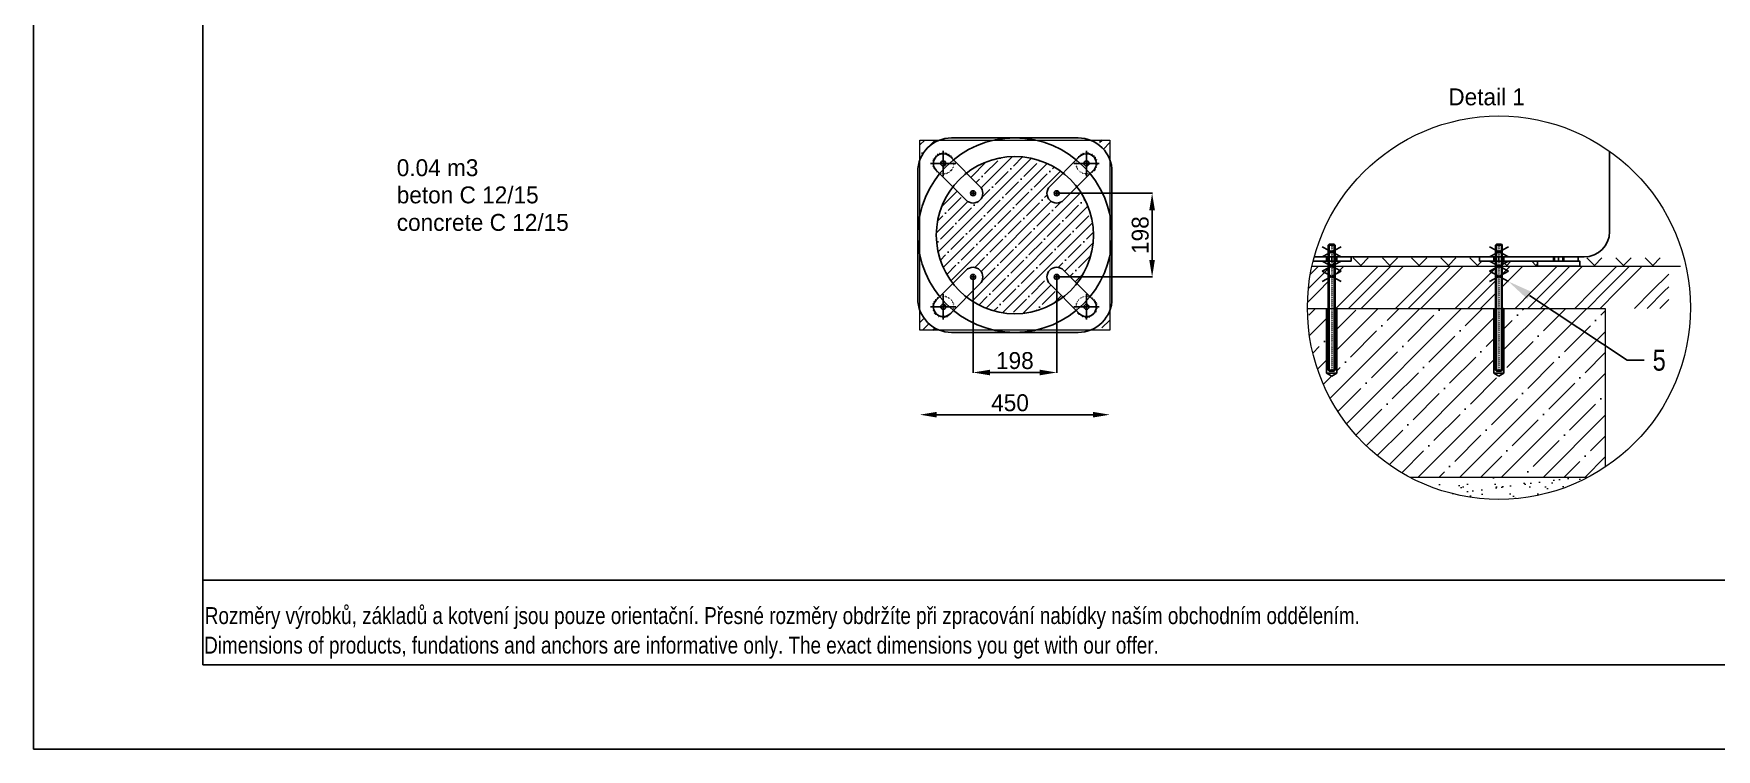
# Model space of a CAD drawing. Header units: millimetres. Extents: x 5064 to 11205, y 3085 to 7285.
# Drawn here: x 5064 to 9049, y 3085 to 4778 of the extents above; entities that cross this region are included whole.
import ezdxf
from ezdxf import colors
from ezdxf.entities.mleader import LeaderData, LeaderLine
from ezdxf.lldxf.tags import DXFTag
from ezdxf.math import Vec2, Vec3

# ---------------------------------------------------------------- set-up
doc = ezdxf.new("R2010")
doc.units = ezdxf.units.MM
doc.header["$LTSCALE"] = 0.3
for name, pattern in [('ACAD_ISO07W100', [3.5, 0.5, -3]), ('DashDot', [15, 9, -3, 0, -3]), ('INCONTINUOUS', [200000.001, 200000, -0.001])]:
    doc.linetypes.add(name, pattern=pattern)
for name, color, linetype in [('KOTY', 3, 'INCONTINUOUS'), ('KOV', 8, 'Continuous'), ('OBRYSOVA', 7, 'Continuous'), ('OSY', 7, 'Continuous'), ('POSTAVY ATD', 8, 'Continuous')]:
    doc.layers.add(name, color=color, linetype=linetype)
doc.layers.add('Nekreslit', color=6, linetype='Continuous', plot=False)
doc.layers.add('SRAFY', color=251, linetype='Continuous', lineweight=13)
doc.styles.add('SEACAD_Arial', font='arial.ttf', dxfattribs={"width": 0.8})
tags = doc.linetypes.add('CENTER2', pattern=[28.575, 19.05, -3.175, 3.175, -3.175]).pattern_tags.tags
tags[10:11] = [DXFTag(74, 4), DXFTag(75, 0), DXFTag(340, '0'), DXFTag(46, 0.0), DXFTag(50, 0.0), DXFTag(44, 0.0), DXFTag(45, 0.0)]
tags[8:9] = [DXFTag(74, 4), DXFTag(75, 0), DXFTag(340, '0'), DXFTag(46, 0.0), DXFTag(50, 0.0), DXFTag(44, 0.0), DXFTag(45, 0.0)]
tags[6:7] = [DXFTag(74, 4), DXFTag(75, 0), DXFTag(340, '0'), DXFTag(46, 0.0), DXFTag(50, 0.0), DXFTag(44, 0.0), DXFTag(45, 0.0)]
tags[4:5] = [DXFTag(74, 4), DXFTag(75, 0), DXFTag(340, '0'), DXFTag(46, 0.0), DXFTag(50, 0.0), DXFTag(44, 0.0), DXFTag(45, 0.0)]
tags = doc.linetypes.add('HIDDEN2', pattern=[4.7625, 3.175, -1.5875]).pattern_tags.tags
tags[6:7] = [DXFTag(74, 4), DXFTag(75, 0), DXFTag(340, '0'), DXFTag(46, 0.0), DXFTag(50, 0.0), DXFTag(44, 0.0), DXFTag(45, 0.0)]
tags[4:5] = [DXFTag(74, 4), DXFTag(75, 0), DXFTag(340, '0'), DXFTag(46, 0.0), DXFTag(50, 0.0), DXFTag(44, 0.0), DXFTag(45, 0.0)]
doc.dimstyles.new('PROFI_CSN', dxfattribs={"dimscale": 0, "dimtxt": 3.5, "dimasz": 3, "dimexe": 1, "dimexo": 0, "dimgap": 1.5, "dimtad": 1, "dimlfac": -1, "dimdsep": 46, "dimtxsty": 'Standard', "dimcen": 0, "dimdle": 1, "dimclrd": 256, "dimclre": 256, "dimclrt": 256, "dimadec": 0, "dimazin": 0, "dimtfac": 0.6, "dimtmove": 0, "dimatfit": 1, "dimfxl": 1, "dimtolj": 1, "dimarcsym": 0})

# ---------------------------------------------------------------- blocks, each defined once
blk = doc.blocks.new('*U165')
at = {"layer": 'OSY', "color": 0, "transparency": 16777216}
for p, q in [((-6.2, 0), (-1.2, 0)), ((0, 1.2), (0, 6.1)), ((1.2, 0), (6.3, 0)), ((0, -6.1), (0, -1.2))]:
    blk.add_line(p, q, dxfattribs=at)
at = {"layer": 'OSY', "color": 0, "linetype": 'Continuous', "transparency": 16777216}
for p, q in [((-0.6, 0), (0.6, 0)), ((0, -0.6), (0, 0.6))]:
    blk.add_line(p, q, dxfattribs=at)
blk = doc.blocks.new('*U166')
at = {"layer": 'OSY', "color": 0, "transparency": 16777216}
for p, q in [((-6.3, 0), (-1.2, 0)), ((0, 1.2), (0, 6.1)), ((1.2, 0), (6.2, 0)), ((0, -6.1), (0, -1.2))]:
    blk.add_line(p, q, dxfattribs=at)
at = {"layer": 'OSY', "color": 0, "linetype": 'Continuous', "transparency": 16777216}
for p, q in [((-0.6, 0), (0.6, 0)), ((0, -0.6), (0, 0.6))]:
    blk.add_line(p, q, dxfattribs=at)
blk = doc.blocks.new('*U167')
at = {"layer": 'OSY', "color": 0, "transparency": 16777216}
for p, q in [((-6.2, 0), (-1.2, 0)), ((0, 1.2), (0, 6.1)), ((1.2, 0), (6.3, 0)), ((0, -6.1), (0, -1.2))]:
    blk.add_line(p, q, dxfattribs=at)
at = {"layer": 'OSY', "color": 0, "linetype": 'Continuous', "transparency": 16777216}
for p, q in [((-0.6, 0), (0.6, 0)), ((0, -0.6), (0, 0.6))]:
    blk.add_line(p, q, dxfattribs=at)
blk = doc.blocks.new('*U168')
at = {"layer": 'OSY', "color": 0, "transparency": 16777216}
for p, q in [((-6.3, 0), (-1.2, 0)), ((0, 1.2), (0, 6.1)), ((1.2, 0), (6.2, 0)), ((0, -6.1), (0, -1.2))]:
    blk.add_line(p, q, dxfattribs=at)
at = {"layer": 'OSY', "color": 0, "linetype": 'Continuous', "transparency": 16777216}
for p, q in [((-0.6, 0), (0.6, 0)), ((0, -0.6), (0, 0.6))]:
    blk.add_line(p, q, dxfattribs=at)
blk = doc.blocks.new('*D179')
at = {"layer": 'Defpoints', "color": 0, "transparency": 16777216}
for p in [(7289.1, 4202.7), (7487.1, 4202.7), (7487.1, 3976.7)]:
    blk.add_point(p, dxfattribs=at)
at = {"layer": 'KOTY', "color": 9, "lineweight": -2, "transparency": 16777216}
for p, q in [((7289.1, 4202.7), (7289.1, 3975.7)), ((7487.1, 4202.7), (7487.1, 3975.7))]:
    blk.add_line(p, q, dxfattribs=at)
at = {"layer": 'KOTY', "color": 7, "lineweight": -2, "transparency": 16777216}
blk.add_line((7329.1, 3976.7), (7447.1, 3976.7), dxfattribs=at)
at = {"layer": 'KOTY', "color": 7, "transparency": 16777216}
for points in [[(7329.1, 3983.3), (7329.1, 3970), (7289.1, 3976.7)], [(7447.1, 3983.3), (7447.1, 3970), (7487.1, 3976.7)]]:
    blk.add_solid(points, dxfattribs=at)
at = {"layer": 'KOTY', "color": 7, "lineweight": 15, "transparency": 16777216, "insert": (7388.1, 4004.7), "char_height": 40, "attachment_point": 5}
blk.add_mtext('\\A1;198', dxfattribs=at)
blk = doc.blocks.new('*D180')
at = {"layer": 'Defpoints', "color": 0, "transparency": 16777216}
for p in [(7487.1, 4400.7), (7487.1, 4202.7), (7713.1, 4202.7)]:
    blk.add_point(p, dxfattribs=at)
at = {"layer": 'KOTY', "color": 9, "lineweight": -2, "transparency": 16777216}
for p, q in [((7487.1, 4400.7), (7714.1, 4400.7)), ((7487.1, 4202.7), (7714.1, 4202.7))]:
    blk.add_line(p, q, dxfattribs=at)
at = {"layer": 'KOTY', "color": 7, "lineweight": -2, "transparency": 16777216}
blk.add_line((7713.1, 4360.7), (7713.1, 4242.7), dxfattribs=at)
at = {"layer": 'KOTY', "color": 7, "transparency": 16777216}
for points in [[(7706.4, 4360.7), (7719.7, 4360.7), (7713.1, 4400.7)], [(7706.4, 4242.7), (7719.7, 4242.7), (7713.1, 4202.7)]]:
    blk.add_solid(points, dxfattribs=at)
at = {"layer": 'KOTY', "color": 7, "lineweight": 15, "transparency": 16777216, "insert": (7685.1, 4301.7), "char_height": 40, "attachment_point": 5, "rotation": 90}
blk.add_mtext('\\A1;198', dxfattribs=at)
blk = doc.blocks.new('*D181')
at = {"layer": 'Defpoints', "color": 0, "transparency": 16777216}
for p in [(7163.1, 4076.7), (7613.1, 4076.7), (7613.1, 3876.9)]:
    blk.add_point(p, dxfattribs=at)
at = {"layer": 'KOTY', "color": 7, "lineweight": -2, "transparency": 16777216}
blk.add_line((7203.1, 3876.9), (7573.1, 3876.9), dxfattribs=at)
at = {"layer": 'KOTY', "color": 7, "transparency": 16777216}
for points in [[(7203.1, 3883.6), (7203.1, 3870.2), (7163.1, 3876.9)], [(7573.1, 3883.6), (7573.1, 3870.2), (7613.1, 3876.9)]]:
    blk.add_solid(points, dxfattribs=at)
at = {"layer": 'KOTY', "color": 7, "lineweight": 15, "transparency": 16777216, "insert": (7376.6, 3904.9), "char_height": 40, "attachment_point": 5}
blk.add_mtext('\\A1;450', dxfattribs=at)
blk = doc.blocks.new('*U188')
at = {"color": 0, "linetype": 'CENTER2', "transparency": 16777216}
blk.add_line((0, 5.12), (0, -5.12), dxfattribs=at)
blk = doc.blocks.new('*U187')
at = {"color": 0, "linetype": 'CENTER2', "transparency": 16777216}
blk.add_line((0, 5.12), (0, -5.12), dxfattribs=at)
blk = doc.blocks.new('*U189')
at = {"color": 0, "linetype": 'CENTER2', "transparency": 16777216}
blk.add_line((0, 5.12), (0, -5.12), dxfattribs=at)

msp = doc.modelspace()

# ---------------------------------------------------------------- hatches: boundary and pattern name
at = {"true_color": 0xc7c8ca, "transparency": 33554508}
h = msp.add_hatch(dxfattribs=at)
h.set_pattern_fill('ANSI35', color=9, scale=5.5)
h.set_pattern_definition([(45, (327.652, 1.132), (-24.6957, 24.6957), []), (45, (352.348, 1.132), (-24.6957, 24.6957), [43.65625, -8.73125, 0, -8.73125])])
h.paths.add_polyline_path([(7210.2, 4526.7), (7163.1, 4526.7), (7163.1, 4479.5, -0.218363)])
h.paths.add_polyline_path([(7613.1, 4479.5), (7613.1, 4526.7), (7565.9, 4526.7, -0.218363)])
h.paths.add_polyline_path([(7305.3, 4384.4, -0.414214), (7272.8, 4384.4), (7241.3, 4415.9, 0.16688), (7202.1, 4301.7, 0.16688), (7241.3, 4187.4), (7272.8, 4218.9, -0.414214), (7305.3, 4218.9, -0.414214), (7305.3, 4186.4), (7273.8, 4154.9, 0.343321), (7502.3, 4154.9), (7470.8, 4186.4, -0.414214), (7470.8, 4218.9, -0.414214), (7503.3, 4218.9), (7534.8, 4187.4, 0.16688), (7574.1, 4301.7, 0.16688), (7534.8, 4415.9), (7503.3, 4384.4, -0.414214), (7470.8, 4384.4, -0.414214), (7470.8, 4416.9), (7502.3, 4448.4, 0.343321), (7273.8, 4448.4), (7305.3, 4416.9, -0.414214)])
h.paths.add_polyline_path([(7163.1, 4123.8), (7163.1, 4076.7), (7210.2, 4076.7, -0.218363)])
h.paths.add_polyline_path([(7613.1, 4123.8, -0.218363), (7565.9, 4076.7), (7613.1, 4076.7)])
h = msp.add_hatch(dxfattribs=at)
h.set_pattern_fill('ANSI35', color=9, scale=11)
h.set_pattern_definition([(45, (3824.24, -6717.04), (-49.3914, 49.3914), []), (45, (3873.634, -6717.04), (-49.3914, 49.3914), [87.3125, -17.4625, 0, -17.4625])])
h.paths.add_polyline_path([(8522.4, 4128.1), (8546.4, 4128.1), (8546.4, 3975.1), (8534.4, 3968.2), (8522.4, 3975.1)])
h.paths.add_polyline_path([(8126.4, 4128.1), (8150.4, 4128.1), (8150.4, 3975.1), (8138.4, 3968.2), (8126.4, 3975.1)])
edge = h.paths.add_edge_path()
edge.add_arc((8534.4, 4130.1), 453.5, 180.2445, 242.4159)
edge.add_line((8324.4, 3728.2), (8786.4, 3728.2))
edge.add_line((8786.4, 3728.2), (8786.4, 4128.2))
edge.add_line((8786.4, 4128.2), (8080.9, 4128.2))
at = {"layer": 'SRAFY'}
h = msp.add_hatch(dxfattribs=at)
h.set_pattern_fill('GOST_GROUND', color=256, scale=10)
h.set_pattern_definition([(45, (-19529.71, -7144.97), (141.42136, 0), [200]), (45, (-19499.71, -7144.97), (141.42136, 0), [200]), (45, (-19469.71, -7144.97), (141.42136, 0), [200])])
edge = h.paths.add_edge_path()
edge.add_line((8146.4, 4228.1), (8146.4, 4128.1))
edge.add_line((8146.4, 4128.1), (8130.4, 4128.1))
edge.add_line((8130.4, 4128.1), (8130.4, 4228.1))
edge.add_line((8130.4, 4228.1), (8091.7, 4228.1))
edge.add_arc((8534.4, 4130.1), 453.5, 167.5196, 180.2527)
edge.add_line((8080.9, 4128.1), (8936.4, 4128.1))
edge.add_line((8936.4, 4128.1), (8936.4, 4228.1))
edge.add_line((8936.4, 4228.1), (8542.4, 4228.1))
edge.add_line((8542.4, 4228.1), (8542.4, 4128.1))
edge.add_line((8542.4, 4128.1), (8526.4, 4128.1))
edge.add_line((8526.4, 4128.1), (8526.4, 4228.1))
edge.add_line((8526.4, 4228.1), (8146.4, 4228.1))
h = msp.add_hatch(dxfattribs=at)
h.set_pattern_fill('ANGLE', color=256, scale=7, angle=45)
h.set_pattern_definition([(45, (-19521.16, -7317.57), (-34.573986, 34.573986), [35.56, -13.335]), (135, (-19521.16, -7317.57), (-34.573986, -34.573986), [35.56, -13.335])])
edge = h.paths.add_edge_path()
edge.add_arc((8534.4, 4130.1), 453.5, 165.9618, 167.5195)
edge.add_line((8091.7, 4228.1), (8625.8, 4228.1))
edge.add_line((8625.8, 4228.1), (8625.8, 4240.1))
edge.add_line((8625.8, 4240.1), (8725.8, 4240.1))
edge.add_line((8725.8, 4240.1), (8725.8, 4228.1))
edge.add_line((8725.8, 4228.1), (8936.4, 4228.1))
edge.add_line((8936.4, 4228.1), (8936.4, 4248.1))
edge.add_line((8936.4, 4248.1), (8721.8, 4248.1))
edge.add_line((8721.8, 4248.1), (8721.8, 4240.1))
edge.add_line((8721.8, 4240.1), (8488.4, 4240.1))
edge.add_line((8488.4, 4240.1), (8488.4, 4248.1))
edge.add_line((8488.4, 4248.1), (8184.4, 4248.1))
edge.add_line((8184.4, 4248.1), (8184.4, 4240.1))
edge.add_line((8184.4, 4240.1), (8094.5, 4240.1))
at = {"layer": 'SRAFY', "lineweight": 15}
h = msp.add_hatch(dxfattribs=at)
h.set_pattern_fill('AR-SAND', color=9, style=0)
h.set_pattern_definition([(37.5, (3824.242, -6517.106), (-1.60003, 48.94132), [0, -38.608, 0, -43.18, 0, -41.275]), (7.5, (3824.24, -6517.106), (44.95233, 71.6825), [0, -20.828, 0, -34.798, 0, -13.335]), (327.5, (3793, -6517.106), (79.09924, 0.14372), [0, -12.7, 0, -45.72, 0, -59.69]), (317.5, (3793, -6517.106), (76.35565, 22.29293), [0, -6.35, 0, -29.972, 0, -34.29])])
edge = h.paths.add_edge_path()
edge.add_arc((8534.4, 4130.1), 453.5, 242.3983, 297.6017)
edge.add_line((8744.5, 3728.2), (8324.3, 3728.2))

# ---------------------------------------------------------------- linework, layer by layer
for p, q in [((8115.9, 4274.1), (8160.9, 4250.1)), ((8115.9, 4250.1), (8160.9, 4274.1)), ((8511.9, 4274.1), (8556.9, 4250.1)), ((8511.9, 4250.1), (8556.9, 4274.1)), ((8115.9, 4240.1), (8160.9, 4216.1)), ((8115.9, 4216.1), (8160.9, 4240.1)), ((8511.9, 4240.1), (8556.9, 4216.1)), ((8511.9, 4216.1), (8556.9, 4240.1)), ((8115.9, 4216.1), (8160.9, 4192.1)), ((8115.9, 4192.1), (8160.9, 4216.1)), ((8511.9, 4216.1), (8556.9, 4192.1)), ((8511.9, 4192.1), (8556.9, 4216.1))]:
    msp.add_line(p, q)
at = {"linetype": 'HIDDEN2'}
for p, q in [((8126.4, 4128.1), (8126.4, 3975.1)), ((8150.4, 3975.1), (8150.4, 4128.1)), ((8522.4, 4128.1), (8522.4, 3975.1)), ((8546.4, 3975.1), (8546.4, 4128.1)), ((8126.4, 3975.1), (8150.4, 3975.1)), ((8126.4, 3975.1), (8138.4, 3968.2)), ((8150.4, 3975.1), (8138.4, 3968.2)), ((8522.4, 3975.1), (8546.4, 3975.1)), ((8522.4, 3975.1), (8534.4, 3968.2)), ((8546.4, 3975.1), (8534.4, 3968.2))]:
    msp.add_line(p, q, dxfattribs=at)
at = {"lineweight": 9}
msp.add_circle((8534.4, 4130.1), 453.5, dxfattribs=at)
at = {"layer": 'KOV', "linetype": 'ACAD_ISO07W100'}
for centre, radius in [((7218.4, 4471.4), 25), ((7218.4, 4471.4), 5), ((7557.8, 4471.4), 25), ((7557.8, 4471.4), 5), ((7218.4, 4132), 25), ((7557.8, 4132), 25), ((7218.4, 4132), 5), ((7557.8, 4132), 5)]:
    msp.add_circle(centre, radius, dxfattribs=at)
at = {"layer": 'Nekreslit'}
msp.add_line((5464.4, 3485.3), (9504.4, 3485.3), dxfattribs=at)
for points in [[(5064.4, 3085.3), (11004.4, 3085.3), (11004.4, 7285.3), (5064.4, 7285.3)], [(5465.4, 3285.3), (9505.4, 3285.3), (9505.4, 6885.3), (5465.4, 6885.3)]]:
    msp.add_lwpolyline(points, close=True, dxfattribs=at)
at = {"layer": 'OBRYSOVA'}
for p, q in [((8796.4, 4500.2), (8796.4, 4310.1)), ((8130.4, 4278.1), (8132.4, 4280.1)), ((8132.4, 4278.1), (8130.4, 4278.1)), ((8132.4, 4278.1), (8132.4, 4280.1)), ((8144.4, 4278.1), (8144.4, 4280.1)), ((8146.4, 4278.1), (8144.4, 4280.1)), ((8144.4, 4278.1), (8146.4, 4278.1)), ((8526.4, 4278.1), (8528.4, 4280.1)), ((8528.4, 4278.1), (8526.4, 4278.1)), ((8528.4, 4278.1), (8528.4, 4280.1)), ((8540.4, 4278.1), (8540.4, 4280.1)), ((8542.4, 4278.1), (8540.4, 4280.1)), ((8540.4, 4278.1), (8542.4, 4278.1)), ((8094.5, 4240.1), (8184.4, 4240.1)), ((8097.1, 4250.1), (8736.4, 4250.1)), ((8184.4, 4250.1), (8097.1, 4250.1)), ((8126.4, 4250.1), (8126.4, 4240.1)), ((8150.4, 4250.1), (8150.4, 4240.1)), ((8184.4, 4240.1), (8184.4, 4250.1)), ((8488.4, 4250.1), (8721.8, 4250.1)), ((8488.4, 4240.1), (8488.4, 4250.1)), ((8721.8, 4240.1), (8488.4, 4240.1)), ((8522.4, 4250.1), (8522.4, 4240.1)), ((8546.4, 4250.1), (8546.4, 4240.1)), ((8663.8, 4250.1), (8663.8, 4240.1)), ((8687.8, 4250.1), (8687.8, 4240.1)), ((8721.8, 4250.1), (8721.8, 4240.1)), ((8132.4, 3982.1), (8130.4, 3982.1)), ((8132.4, 3980.1), (8130.4, 3982.1)), ((8132.4, 3982.1), (8132.4, 3980.1)), ((8144.4, 3982.1), (8146.4, 3982.1)), ((8144.4, 3982.1), (8144.4, 3980.1)), ((8146.4, 3982.1), (8144.4, 3980.1)), ((8528.4, 3982.1), (8526.4, 3982.1)), ((8528.4, 3980.1), (8526.4, 3982.1)), ((8528.4, 3982.1), (8528.4, 3980.1)), ((8540.4, 3982.1), (8542.4, 3982.1)), ((8540.4, 3982.1), (8540.4, 3980.1)), ((8542.4, 3982.1), (8540.4, 3980.1))]:
    msp.add_line(p, q, dxfattribs=at)
for points in [[(7238.1, 4071.7), (7538.1, 4071.7, 0.414214), (7618.1, 4151.7), (7618.1, 4451.7, 0.414214), (7538.1, 4531.7), (7238.1, 4531.7, 0.414214), (7158.1, 4451.7), (7158.1, 4151.7, 0.414214)], [(7234.6, 4487.6, 0.518504), (7197.6, 4481.2, 0.317086), (7202.1, 4455.1), (7272.8, 4384.4, 0.414214), (7305.3, 4384.4, 0.414214), (7305.3, 4416.9)], [(7541.5, 4487.6, -0.518504), (7578.6, 4481.2, -0.317086), (7574, 4455.1), (7503.3, 4384.4, -0.414214), (7470.8, 4384.4, -0.414214), (7470.8, 4416.9)], [(7234.6, 4115.7, -0.518504), (7197.6, 4122.1, -0.317086), (7202.1, 4148.2), (7272.8, 4218.9, -0.414214), (7305.3, 4218.9, -0.414214), (7305.3, 4186.4)], [(7541.5, 4115.7, 0.518504), (7578.6, 4122.1, 0.317086), (7574, 4148.2), (7503.3, 4218.9, 0.414214), (7470.8, 4218.9, 0.414214), (7470.8, 4186.4)]]:
    msp.add_lwpolyline(points, format="xyb", close=True, dxfattribs=at)
for points in [[(8130.4, 4278.1), (8130.4, 3982.1)], [(8144.4, 4280.1), (8132.4, 4280.1)], [(8146.4, 3982.1), (8146.4, 4278.1)], [(8526.4, 4278.1), (8526.4, 3982.1)], [(8540.4, 4280.1), (8528.4, 4280.1)], [(8542.4, 3982.1), (8542.4, 4278.1)], [(8132.4, 3980.1), (8144.4, 3980.1)], [(8528.4, 3980.1), (8540.4, 3980.1)]]:
    msp.add_lwpolyline(points, dxfattribs=at)
for points in [[(8132.4, 3982.1), (8144.4, 3982.1), (8144.4, 4278.1), (8132.4, 4278.1)], [(8528.4, 3982.1), (8540.4, 3982.1), (8540.4, 4278.1), (8528.4, 4278.1)], [(8625.8, 4228.1), (8725.8, 4228.1), (8725.8, 4240.1), (8625.8, 4240.1)], [(8625.8, 4228.1), (8725.8, 4228.1), (8725.8, 4240.1), (8625.8, 4240.1)], [(8665.8, 4240.1), (8685.8, 4240.1), (8685.8, 4250.1), (8665.8, 4250.1)]]:
    msp.add_lwpolyline(points, close=True, dxfattribs=at)
for centre, radius in [((7388.1, 4301.7), 230), ((7388.1, 4301.7), 186), ((7218.4, 4471.4), 6), ((7557.8, 4471.4), 6), ((7289.1, 4400.7), 6), ((7487.1, 4400.7), 6), ((7289.1, 4202.7), 6), ((7487.1, 4202.7), 6), ((7218.4, 4132), 6), ((7557.8, 4132), 6)]:
    msp.add_circle(centre, radius, dxfattribs=at)
msp.add_arc((8736.4, 4310.1), 60, 270, 360, dxfattribs=at)
at = {"layer": 'OSY'}
for p, q in [((7248.4, 4471.4), (7188.4, 4471.4)), ((7248.4, 4471.4), (7188.4, 4471.4)), ((7248.4, 4471.4), (7188.4, 4471.4)), ((7218.4, 4441.4), (7218.4, 4501.4)), ((7218.4, 4441.4), (7218.4, 4501.4)), ((7218.4, 4441.4), (7218.4, 4501.4)), ((7527.8, 4471.4), (7587.8, 4471.4)), ((7527.8, 4471.4), (7587.8, 4471.4)), ((7557.8, 4441.4), (7557.8, 4501.4)), ((7557.8, 4441.4), (7557.8, 4501.4)), ((7218.4, 4162), (7218.4, 4102)), ((7218.4, 4162), (7218.4, 4102)), ((7557.8, 4162), (7557.8, 4102)), ((7248.4, 4132), (7188.4, 4132)), ((7248.4, 4132), (7188.4, 4132)), ((7527.8, 4132), (7587.8, 4132))]:
    msp.add_line(p, q, dxfattribs=at)
at = {"layer": 'OSY', "linetype": 'DashDot', "lineweight": 9}
for p, q in [((8138.4, 4280.1), (8138.4, 3980.1)), ((8534.4, 4280.1), (8534.4, 3980.1))]:
    msp.add_line(p, q, dxfattribs=at)
at = {"layer": 'POSTAVY ATD', "lineweight": 5}
msp.add_line((8091.7, 4228.1), (8964.7, 4228.1), dxfattribs=at)
msp.add_lwpolyline([(7163.1, 4526.7), (7613.1, 4526.7), (7613.1, 4076.7), (7163.1, 4076.7)], close=True, dxfattribs=at)
for points in [[(8080.9, 4128.1), (8786.4, 4128.1), (8786.4, 3753.1)], [(8744.5, 3728.2), (8324.3, 3728.2)]]:
    msp.add_lwpolyline(points, dxfattribs=at)
at = {"layer": 'POSTAVY ATD', "color": 9, "lineweight": 15}
msp.add_lwpolyline([(8744.5, 3728.2), (8324.3, 3728.2)], dxfattribs=at)

# ---------------------------------------------------------------- block references
at = {"color": 1, "linetype": 'CENTER2'}
for name, p in [('*U187', (8138.4, 4245.1)), ('*U189', (8534.4, 4245.1)), ('*U188', (8675.8, 4245.1))]:
    msp.add_blockref(name, p, dxfattribs=at)
at = {"layer": 'OSY'}
for name, p in [('*U168', (7289.1, 4400.7)), ('*U167', (7487.1, 4400.7)), ('*U166', (7289.1, 4202.7)), ('*U165', (7487.1, 4202.7))]:
    msp.add_blockref(name, p, dxfattribs=at)

# ---------------------------------------------------------------- texts
for s, p in [('0.04 m3', (5924.3, 4441.2)), ('beton C 12/15', (5924.3, 4376.9)), ('concrete C 12/15', (5924.3, 4311.8))]:
    msp.add_text(s, height=40).set_placement(p)
at = {"style": 'SEACAD_Arial', "width": 0.8}
for s, p in [('Rozměry výrobků, základů a kotvení jsou pouze orientační. Přesné rozměry obdržíte při zpracování nabídky naším obchodním oddělením.', (5469.8, 3381.6)), ('Dimensions of products, fundations and anchors are informative only. The exact dimensions you get with our offer.', (5468.2, 3311.7))]:
    msp.add_text(s, height=39.9982, dxfattribs=at).set_placement(p)
at = {"insert": (8414.6, 4648.8), "char_height": 40, "attachment_point": 1}
msp.add_mtext_dynamic_manual_height_columns('Detail 1', width=298.082, gutter_width=200, heights=[0], dxfattribs=at)

# ---------------------------------------------------------------- dimensions: what is measured, and where the dimension line sits
at = {"layer": 'KOTY', "lineweight": 15}
dim = msp.add_linear_dim(base=(7713.1, 4202.7), p1=(7487.1, 4400.7), p2=(7487.1, 4202.7), angle=90, dimstyle='PROFI_CSN', override={"dimscale": 1, "dimtxt": 40, "dimasz": 40, "dimgap": 8, "dimdec": 0, "dimlfac": 1, "dimclrd": 7, "dimclre": 9, "dimclrt": 7, "dimtdec": 0}, dxfattribs=at)
dim.commit()
dim.dimension.update_dxf_attribs({"geometry": '*D180', "text_midpoint": (7713.1, 4301.7), "dimtype": 160})
for base, p1, p2, override, picture, middle in [((7487.1, 3976.7), (7289.1, 4202.7), (7487.1, 4202.7), {"dimscale": 1, "dimtxt": 40, "dimasz": 40, "dimgap": 8, "dimdec": 0, "dimlfac": 1, "dimse1": 0, "dimse2": 0, "dimclrd": 7, "dimclre": 9, "dimclrt": 7, "dimtdec": 0}, '*D179', (7388.1, 3976.7)), ((7613.1, 3876.9), (7163.1, 4076.7), (7613.1, 4076.7), {"dimscale": 1, "dimtxt": 40, "dimasz": 40, "dimgap": 8, "dimdec": 0, "dimlfac": 1, "dimse1": 1, "dimse2": 1, "dimclrd": 7, "dimclre": 3, "dimclrt": 7, "dimtdec": 0}, '*D181', (7376.6, 3876.9))]:
    dim = msp.add_linear_dim(base=base, p1=p1, p2=p2, dimstyle='PROFI_CSN', override=override, dxfattribs=at)
    dim.commit()
    dim.dimension.update_dxf_attribs({"geometry": picture, "text_midpoint": middle, "dimtype": 160})

# ---------------------------------------------------------------- leaders
ml = msp.add_multileader_mtext('Standard')
ml.set_content('5', color=256, style='SEACAD_Arial')
ml.set_leader_properties()
ml.build(insert=Vec2(0, 0))
ml.multileader.update_dxf_attribs({"text_right_attachment_type": 6, "dogleg_length": 2, "arrow_head_size": 60, "scale": 20})
ctx = ml.context
ctx.base_point, ctx.scale, ctx.char_height, ctx.arrow_head_size, ctx.landing_gap_size, ctx.plane_origin = Vec3(8878.5, 4005.6), 20, 50, 60, 20, Vec3(8257.3, 4107.1)
ctx.right_attachment = 6
notes = []
notes.append((ctx, [(0, (1, 1, 0), (8838.5, 4005.6), (1, 0), 40, [(0, [(8556.9, 4192.1)], 0, [])])]))
ctx.mtext.insert, ctx.mtext.flow_direction = Vec3(8898.5, 4031), 5
for ctx, leaders in notes:
    for number, flags, end, landing, length, lines in leaders:
        leader = LeaderData()
        leader.index, (leader.has_last_leader_line, leader.has_dogleg_vector, leader.attachment_direction) = number, flags
        leader.last_leader_point, leader.dogleg_vector, leader.dogleg_length = Vec3(end), Vec3(landing), length
        for number, points, colour, breaks in lines:
            line = LeaderLine()
            line.index, line.vertices, line.color, line.breaks = number, Vec3.list(points), colors.encode_raw_color(colour), breaks
            leader.lines.append(line)
        ctx.leaders.append(leader)

doc.saveas('drawing.dxf')
